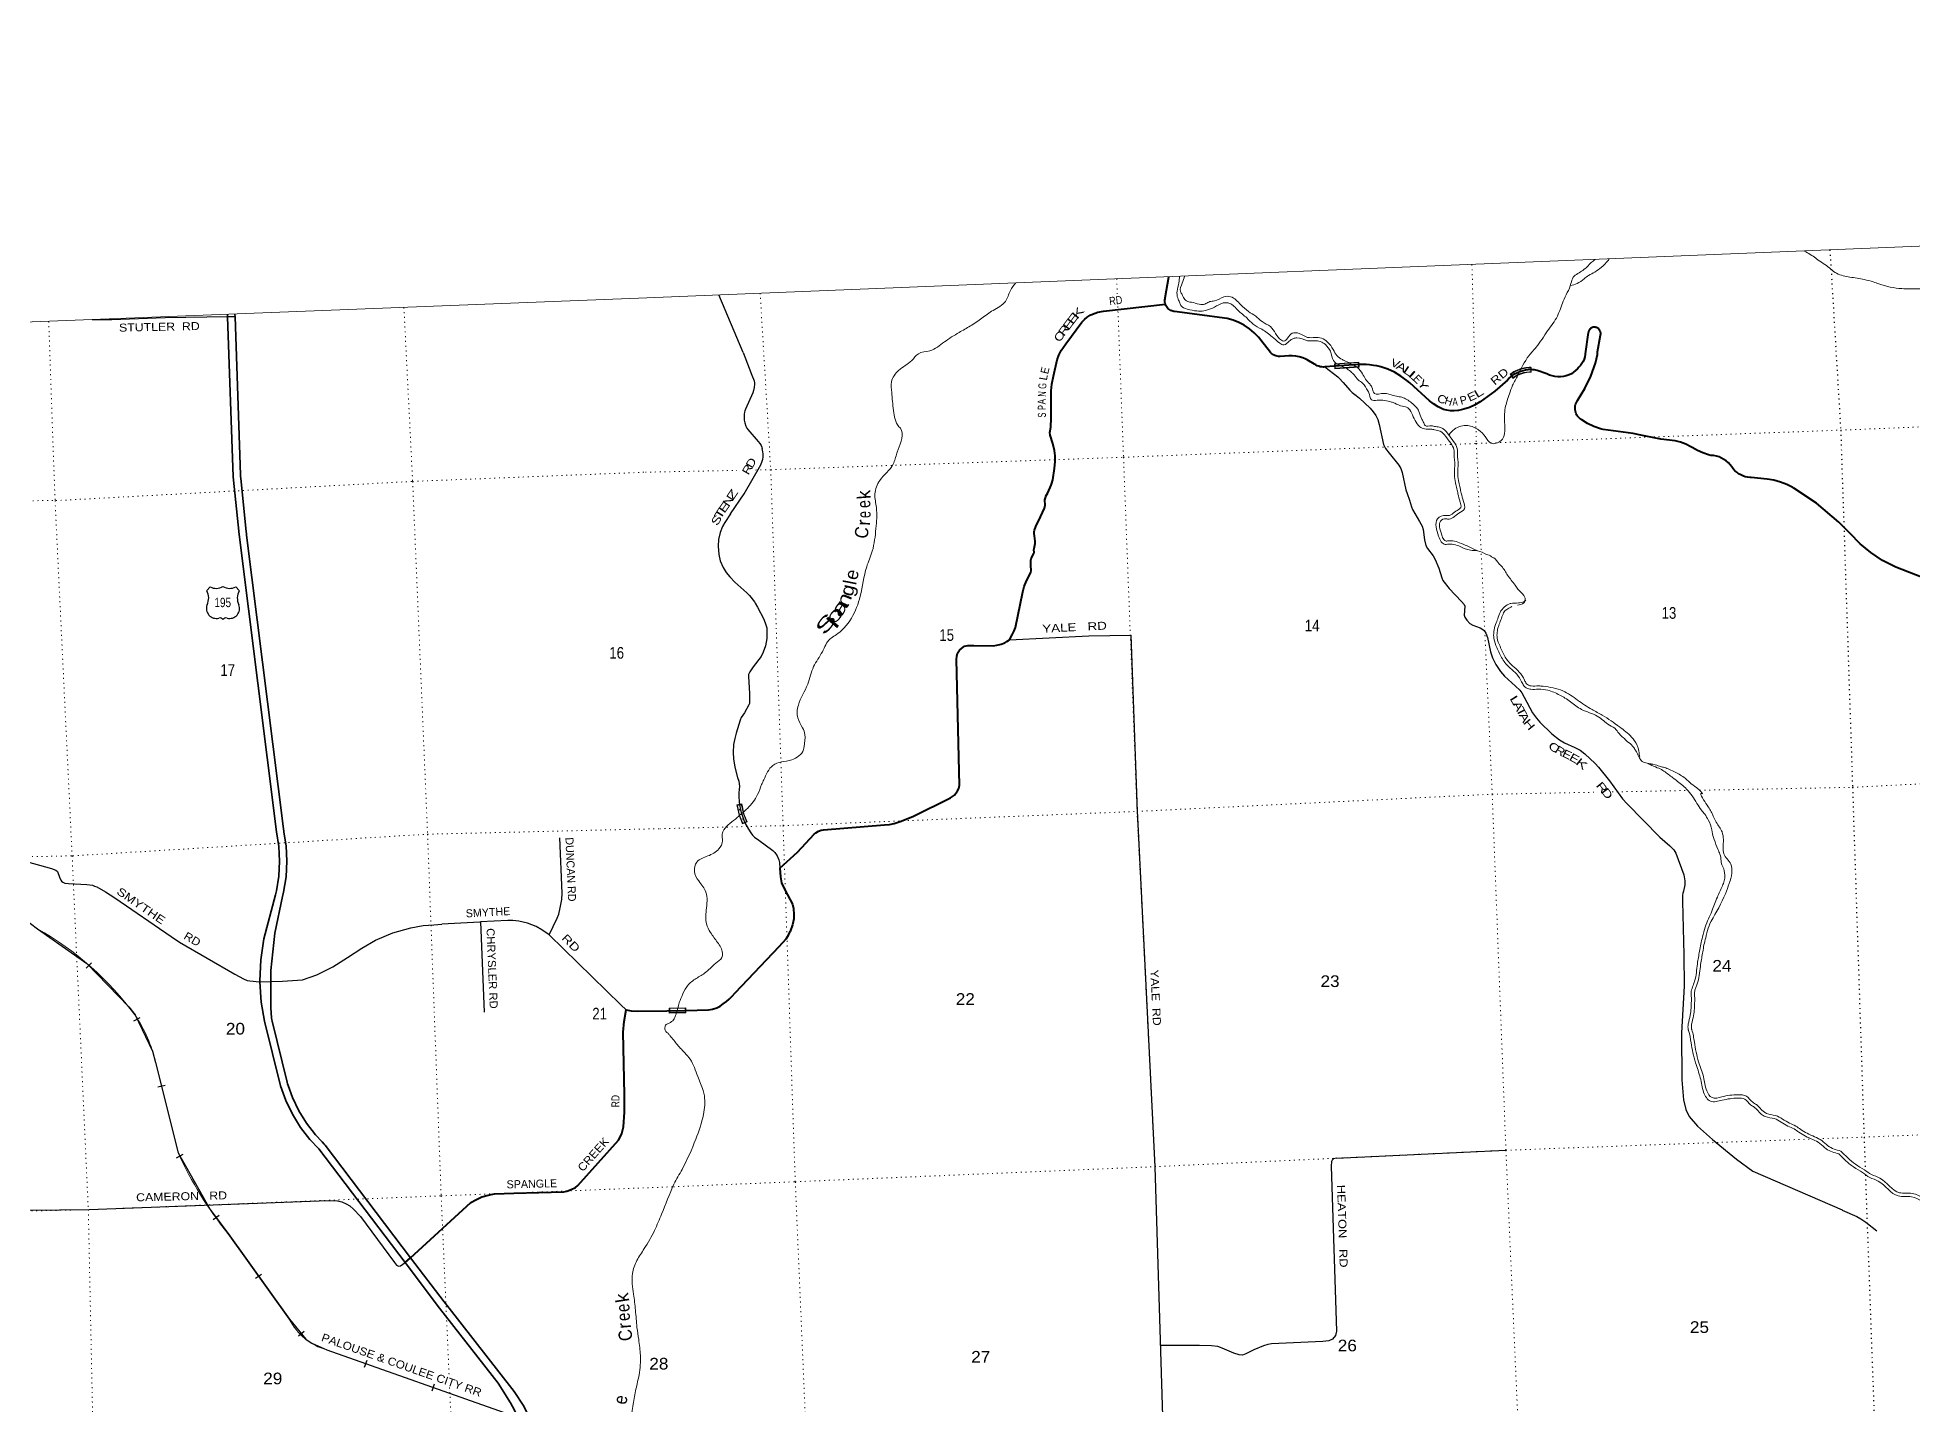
# Model space of a CAD drawing. Header units: feet. Extents: x 745759 to 1002271, y -170898 to 32007.
# Drawn here: x 892041 to 920154, y 1380 to 21882 of the extents above; entities that cross this region are included whole.
import ezdxf
from ezdxf.enums import TextEntityAlignment as Align

# ---------------------------------------------------------------- set-up
doc = ezdxf.new("R2010")
doc.units = ezdxf.units.FT
doc.header["$LTSCALE"] = 48
doc.linetypes.add('DOTTED', pattern=[1.5, 0.3, -1.2])
for name, color, linetype, lineweight in [('16', 7, 'Continuous', 25), ('20', 7, 'Continuous', 35), ('26', 7, 'Continuous', 40), ('29', 7, 'Continuous', 25), ('31', 7, 'Continuous', 13), ('34', 7, 'Continuous', 13), ('39', 7, 'Continuous', 13), ('4', 7, 'Continuous', 13), ('6', 7, 'DOTTED', 25), ('61', 7, 'Continuous', 13), ('7', 7, 'DOTTED', 13)]:
    doc.layers.add(name, color=color, linetype=linetype, lineweight=lineweight)
for name, color, linetype in [('27', 7, 'Continuous'), ('30', 7, 'Continuous'), ('41', 7, 'Continuous')]:
    doc.layers.add(name, color=color, linetype=linetype)

msp = doc.modelspace()

# ---------------------------------------------------------------- linework, layer by layer
at = {"layer": '16'}
for p, q in [((894578.66, 13585.37), (894629.97, 13644.13)), ((894821.73, 13650.1), (894821.45, 13649.9)), ((895013.82, 13644.22), (895065.21, 13585.37))]:
    msp.add_line(p, q, dxfattribs=at)
for centre, radius, start, end in [((894385.68, 13474.74), 222.05, 332.97043, 29.75871), ((894721.05, 13801.79), 182.07, 239.97227, 303.45418), ((894922.83, 13801.29), 181.52, 236.33975, 300.08743), ((894922.82, 13801.79), 182.07, 236.54582, 236.59441), ((895258.18, 13474.74), 222.05, 150.24129, 207.02957), ((894724.87, 13319.84), 151.42, 159.09177, 283.81923), ((894918.99, 13319.84), 151.42, 256.18077, 20.90823)]:
    msp.add_arc(centre, radius, start, end, dxfattribs=at)
for centre, major_axis, start_param, end_param in [((894780.21, 13121.02), (-19.56, 51.67), 4.95877769, 6.28318531), ((894863.66, 13121.02), (19.56, 51.67), 0, 1.32637542)]:
    msp.add_ellipse(centre, major_axis=major_axis, ratio=0.929097, start_param=start_param, end_param=end_param, dxfattribs=at)
at = {"layer": '20'}
for p, q in [((894892.21, 17690.36), (894890.87, 17729.01)), ((895002.62, 17692.15), (895001.2, 17733.38))]:
    msp.add_line(p, q, dxfattribs=at)
for points in [[(895376.09, 7719.22), (895375.23, 7732.14), (895387.42, 8050.42), (895432.8, 8365.69), (895609.55, 9022.42), (895623.94, 9085.47), (895658.59, 9304.69), (895670.14, 9526.32), (895658.46, 9747.96), (895623.68, 9967.15), (895064.88, 14425.4), (894975.41, 15293.33), (894892.21, 17690.36)], [(895540.2, 7723.26), (895540.34, 7890.51), (895599.4, 8448.03), (895716.41, 8996.31), (895731.54, 9062.63), (895768, 9293.22), (895780.14, 9526.36), (895767.86, 9759.49), (895735.24, 9965.05), (895733.14, 9978.26), (895728.53, 10015.05), (895176.77, 14417.13), (895173.42, 14443.85), (895171.02, 14467.13), (895087.84, 15274.13), (895085.28, 15298.97), (895084.4, 15324.13), (895002.62, 17692.15)], [(897552.18, 3507.68), (896256.84, 5213.33), (896125.66, 5353.2), (895984.42, 5536.11), (895863.07, 5732.79), (895762.95, 5941.07), (895685.14, 6158.68), (895444.64, 7127.46), (895396.39, 7414.32), (895376.09, 7719.22)], [(897635.95, 3579.24), (896354.21, 5266.99), (896341.55, 5283.65), (896310.28, 5316.99), (896209.09, 5424.89), (896074.88, 5598.69), (895959.58, 5785.57), (895864.44, 5983.48), (895799.45, 6165.24), (895790.92, 6189.1), (895784.43, 6215.24), (895557.6, 7128.96), (895552.11, 7151.08), (895550.2, 7178.96), (895539.88, 7329.88), (895540.2, 7723.26)], [(899577.73, -769.34), (899547.93, 43.99), (899514.72, 320.42), (899441.27, 658.18), (899342.3, 958.03), (899332.09, 983.03), (899194.71, 1292.78), (899134.43, 1406.34), (898949.56, 1698.41), (898070.58, 2825.07), (897552.18, 3507.68)], [(899687.65, -765.44), (899658.6, 27.5), (899657.63, 54.04), (899658.08, 77.5), (899658.16, 81.57), (899648, 343.01), (899610.57, 601.94), (899546.27, 855.55), (899447.99, 1119.1), (899330.53, 1352.88), (899189.27, 1573.1), (898176.85, 2867.73), (898157.79, 2892.1), (898138.33, 2917.73), (897635.95, 3579.24)]]:
    msp.add_lwpolyline(points, dxfattribs=at)
at = {"layer": '26'}
for p, q in [((905864.38, 10669.43), (905820.94, 12551.17)), ((897552.18, 3507.68), (897635.95, 3579.24))]:
    msp.add_line(p, q, dxfattribs=at)
for points in [[(911489.83, 16951.38), (911344.37, 16940.78), (911343.93, 16940.74), (911320.68, 16939.64), (911297.44, 16940.99), (911274.46, 16944.75), (911252.01, 16950.9), (911230.32, 16959.36), (911209.64, 16970.04), (911190.18, 16982.82), (911079.67, 17046.24), (911059.96, 17056.44), (911011.09, 17077.27), (910960.31, 17092.89), (910908.18, 17103.11), (910855.26, 17107.83), (910802.14, 17106.99), (910673.71, 17098.71), (910667.96, 17098.53), (910648.52, 17099.23), (910629.27, 17101.97), (910610.41, 17106.7), (910592.14, 17113.38), (910574.67, 17121.93), (910558.2, 17132.26), (910542.89, 17144.25), (910528.92, 17157.78), (910384.77, 17343.21), (910347.79, 17388.31), (910283.23, 17454.58), (910212.11, 17513.74), (910135.18, 17565.15), (910053.31, 17608.23), (909967.38, 17642.52), (909878.34, 17667.64), (909090.27, 17770.5), (909080.44, 17771.92), (909063.69, 17775.77), (909047.44, 17781.36), (909031.86, 17788.61), (909017.13, 17797.45), (909003.39, 17807.78), (908990.82, 17819.49), (908979.54, 17832.45), (908969.67, 17846.52), (908961.33, 17861.54), (908954.6, 17877.35), (908949.57, 17893.78), (908946.28, 17910.64), (908944.77, 17927.76), (908945.05, 17944.94), (908947.14, 17962), (908950.99, 17978.74), (909002.79, 18292.79)], [(907289.03, 15418.68), (907301.16, 15521.09), (907298.96, 15606.95), (907287.96, 15686.2), (907263.75, 15791.87), (907224.15, 15919.56), (907221.95, 15959.18), (907232.95, 16038.44), (907241.75, 16174.93), (907237.35, 16452.31), (907241.75, 16584.41), (907250.55, 16683.47), (907272.56, 16804.55), (907329.77, 17046.71), (907353.97, 17117.16), (907391.37, 17187.61), (907457.39, 17288.88), (907699.42, 17614.7), (907739.24, 17653.96), (907780.84, 17685.15), (907823.29, 17715.25), (907857.85, 17733.58), (907898.79, 17749.46), (907937.07, 17760), (908025.09, 17776.91)], [(908025.09, 17776.91), (908956.27, 17881.64), (908954.2, 17883.6)], [(916380.47, 15855.38), (916055.92, 15921.99), (915965.28, 15940.53), (915514.07, 16003.54), (915476.58, 16013.75), (915377.98, 16048.38), (915283.53, 16093.13), (915194.28, 16147.51), (915178.49, 16157.61), (915162.12, 16170.54), (915147.18, 16185.11), (915133.86, 16201.16), (915122.28, 16218.51), (915112.59, 16236.98), (915104.87, 16256.37), (915099.23, 16276.45), (915095.71, 16297.01), (915094.37, 16317.83), (915095.21, 16338.68), (915098.22, 16359.32), (915103.37, 16379.53), (915110.61, 16399.1), (915119.85, 16417.8), (915133.93, 16437.88), (915243.19, 16614.89), (915333.36, 16802.35), (915403.43, 16998.21), (915429.96, 17127.96), (915432.9, 17166.34), (915475.89, 17416.26), (915477.2, 17421.21), (915478.96, 17430.89), (915479.7, 17440.7), (915479.42, 17450.54), (915478.1, 17460.29), (915475.77, 17469.85), (915472.46, 17479.11), (915468.19, 17487.97), (915463.03, 17496.35), (915457.01, 17504.13), (915450.22, 17511.25), (915442.72, 17517.61), (915434.59, 17523.16), (915425.93, 17527.82), (915416.83, 17531.56), (915407.39, 17534.32), (915397.71, 17536.08), (915387.9, 17536.82), (915378.06, 17536.54), (915368.31, 17535.22), (915358.76, 17532.89), (915349.49, 17529.58), (915340.63, 17525.31), (915332.26, 17520.15), (915324.47, 17514.13), (915317.36, 17507.34), (915310.99, 17499.84), (915305.44, 17491.71), (915300.78, 17483.05), (915297.04, 17473.95), (915294.28, 17464.51), (915292.52, 17454.83), (915248.57, 17134.96), (915247.48, 17126.29), (915240.61, 17090.51), (915230.04, 17055.65), (915215.88, 17022.09), (915198.29, 16990.19), (915178.48, 16961.77), (915153.51, 16936.77), (915129.1, 16911.77), (915041.58, 16836.88), (915004.62, 16820.22), (914963.82, 16806.61), (914921.82, 16797.35), (914879.08, 16792.52), (914836.07, 16792.19), (914793.26, 16796.36), (914751.13, 16804.98), (914710.12, 16817.96), (914670.7, 16835.15), (914528.8, 16887), (914485.05, 16895.61), (914463.33, 16897.62), (914436.25, 16900.12)], [(914436.25, 16900.12), (914392.1, 16897.04), (914353.48, 16890.94), (914314.85, 16883.31), (914275.21, 16871.62), (914229.47, 16853.31), (914186.27, 16830.93), (914153.75, 16811.1), (914116.25, 16780.92), (914112.2, 16777.4), (914079.88, 16743.39), (913891.47, 16576.87), (913672.3, 16419.52), (913661.13, 16412.07), (913587.56, 16369.16), (913509.91, 16334.17), (913429.03, 16307.5), (913345.8, 16289.42), (913335.03, 16287.82), (913281.44, 16283.28), (913227.67, 16284.36), (913174.31, 16291.06), (913121.94, 16303.3), (913043.99, 16341.02), (912970.42, 16386.69), (912913, 16430.47), (912615.47, 16700.29), (912571.22, 16738.7), (912482.01, 16804.4), (912386.42, 16860.42), (912285.5, 16906.15), (912180.35, 16941.07), (912124.18, 16955.01), (912072.13, 16964.81), (912013.39, 16974.33), (911962.02, 16977.1), (911907.68, 16979.42), (911849.75, 16976.36), (911489.83, 16951.38)], [(920403.62, 13744.05), (919906.97, 13935.71), (919893.17, 13941.95), (919706.24, 14039.41), (919530.53, 14155.88), (919367.95, 14290.07), (919220.29, 14440.53), (919049.04, 14613.16), (918714.07, 14900.02), (918375.55, 15124.34), (918362.31, 15132.03), (918270.46, 15178.21), (918174.29, 15214.55), (918074.84, 15240.63), (917973.21, 15256.17), (917736.93, 15281.79), (917717.38, 15282.38), (917681.42, 15286.38), (917646.08, 15294.12), (917611.74, 15305.51), (917578.78, 15320.42), (917547.56, 15338.7), (917518.43, 15360.15), (917491.69, 15384.52), (917467.65, 15411.55), (917446.56, 15440.95), (917421.81, 15473.47), (917393.41, 15503.68), (917362.01, 15530.75), (917327.95, 15554.39), (917291.61, 15574.34), (917253.39, 15590.38), (917213.69, 15602.34), (917172.96, 15610.09), (917131.65, 15613.53), (917096.85, 15622.4), (917010.93, 15651.13), (916928.47, 15688.68), (916850.4, 15734.64), (916832.71, 15744.7), (916756.96, 15781.46), (916677.78, 15810.1), (916596.04, 15830.31), (916380.47, 15855.38)], [(906616.14, 12849.33), (906655.33, 12922.21), (906683.94, 12983.86), (906703.74, 13032.29), (906813.76, 13569.45), (906834.66, 13645.4), (906870.97, 13732.35), (906932.57, 13855.64), (906939.18, 13885.36), (906936.98, 13961.31), (906936.98, 14044.96), (906939.17, 14063.69), (906945.78, 14078), (906980.98, 14141.83), (906985.38, 14161.65), (906980.98, 14199.07), (906983.18, 14219.99), (906989.78, 14243.09), (906998.58, 14291.53), (907000.79, 14330.07), (906987.59, 14408.22), (906985.38, 14441.23), (906984.29, 14466.56), (906988.69, 14494.08), (907007.39, 14546.9), (907082.2, 14692.19), (907139.41, 14824.28), (907149.31, 14867.23), (907147.11, 14948.69), (907152.61, 14978.38), (907161.42, 15000.42), (907187.81, 15053.23), (907240.62, 15167.71), (907250.53, 15198.56), (907263.75, 15248.1), (907289.03, 15418.68)], [(905820.94, 12551.17), (905825.8, 12605.2), (905836.8, 12649.22), (905865.41, 12691.05), (905896.21, 12719.67), (905942.42, 12750.49), (905988.63, 12761.5), (906078.84, 12763.7), (906369.28, 12759.3), (906424.29, 12765.9), (906488.1, 12781.31), (906543.11, 12803.33), (906576.12, 12823.14), (906616.14, 12849.33)], [(903169.97, 9425.15), (903434.03, 9661.83), (903684.87, 9934.81), (903709.07, 9954.63), (903753.08, 9978.84), (903790.49, 9994.25), (903825.69, 10000.85), (904741.03, 10071.3), (904818.04, 10080.11), (904886.25, 10095.52), (904991.87, 10128.54), (905176.69, 10203.39), (905731.18, 10476.37), (905788.39, 10520.41), (905836.79, 10582.04), (905856.6, 10619.47), (905864.38, 10669.43)], [(903169.97, 9425.15), (903180.99, 9294.17), (903196.39, 9201.71), (903214, 9157.68), (903288.81, 9023.39), (903361.42, 8884.7), (903376.82, 8818.66), (903383.42, 8728.4), (903379.02, 8664.56), (903359.22, 8574.3), (903328.4, 8473.01)], [(902100.26, 7298.42), (902131.44, 7301.85), (902160.04, 7308.46), (902226.05, 7330.46), (902255.76, 7343.68), (902274.46, 7355.79), (902320.66, 7387.7), (902370.17, 7426.23), (902410.87, 7460.35), (902451.58, 7501.08), (902505.49, 7559.41), (903163.38, 8246.26), (903264.59, 8365.14), (903299.81, 8420.2), (903328.4, 8473.01)], [(900841.03, 6025.85), (900823.37, 6962.56), (900838.82, 7126.05), (900867.53, 7298.36)], [(900867.53, 7298.36), (900940.38, 7282.91), (901041.95, 7276.28), (901474.82, 7284.88)], [(901474.82, 7284.88), (901762.56, 7291.11), (902100.26, 7298.42)], [(897635.95, 3579.24), (898535.84, 4408.72), (898610.9, 4450.7), (898703.65, 4492.67), (898798.59, 4521.4), (898893.54, 4536.85), (899185, 4550.11), (899931.32, 4567.78), (899977.68, 4578.84), (900041.72, 4603.13), (900105.74, 4634.07), (900143.29, 4664.99), (900752.71, 5345.42), (900781.41, 5398.46), (900801.28, 5442.64), (900814.53, 5482.41), (900827.78, 5544.24), (900841.03, 5765.16), (900841.03, 6025.85)]]:
    msp.add_lwpolyline(points, dxfattribs=at)
at = {"layer": '29'}
for p, q in [((902623.03, 17155.71), (902255.73, 18022.14)), ((895002.62, 17692.15), (894892.21, 17690.36)), ((908432.07, 12920.42), (908526.96, 10274.47)), ((898670.87, 8615.31), (898103.34, 8584.17)), ((898683.67, 8617.47), (898740.52, 7264.19)), ((895376.09, 7719.22), (895540.2, 7723.26)), ((911519.17, 5074.96), (914057.93, 5192.85))]:
    msp.add_line(p, q, dxfattribs=at)
for points in [[(894892.21, 17690.36), (893953.06, 17675.12), (893155.56, 17646.29), (893032.95, 17646.93), (892858.35, 17648.86)], [(902623.03, 17155.71), (902709.51, 16922.64), (902753.51, 16819.17), (902784.32, 16731.12), (902789.82, 16702.5), (902789.82, 16682.69), (902784.32, 16634.26), (902776.61, 16586.93), (902764.51, 16550.6), (902656.7, 16308.45), (902647.36, 16283.14), (902640.2, 16260.57), (902634.7, 16230.85), (902634.7, 16204.98), (902637.46, 16140.6), (902645.7, 16101.52), (902662.76, 16051.44), (902678.16, 16023.92), (902691.9, 16004.66), (902848.12, 15824.14), (902870.69, 15791.67), (902889.93, 15764.7), (902901.49, 15736.63), (902907.53, 15716.27)], [(911342.36, 16940.73), (911536.85, 16791.37), (911558.85, 16771.56), (911616.06, 16707.71), (911717.28, 16593.23), (911754.69, 16558.01), (911814.09, 16513.98), (911864.71, 16469.95), (912020.93, 16320.25), (912067.14, 16269.62), (912108.94, 16214.58), (912137.55, 16150.74), (912157.35, 16078.09), (912223.36, 15778.68), (912238.76, 15745.65), (912254.16, 15719.23), (912306.97, 15646.59), (912452.2, 15466.07), (912483, 15417.63), (912505, 15356), (912557.81, 15098.41), (912575.42, 15043.39), (912615.02, 14942.12), (912643.63, 14843.05), (912659.03, 14801.22), (912764.65, 14620.7), (912804.26, 14554.65), (912817.45, 14501.82), (912839.46, 14347.72)], [(902429.8, 14731.46), (902433.71, 14735.6), (902636.51, 15039.61), (902884.01, 15471.87)], [(902884.01, 15471.87), (902908.09, 15529.7), (902914.69, 15557.21), (902919.1, 15589.13), (902919.1, 15636.46), (902916.89, 15666.18), (902907.53, 15716.27)], [(902433.71, 14735.6), (902344.82, 14609.5), (902311.81, 14550.06), (902276.61, 14459.8), (902252.4, 14354.13), (902245.8, 14255.07), (902256.8, 14129.59), (902278.81, 14034.92), (902320.61, 13931.46), (902366.82, 13858.81), (902421.83, 13790.57), (902498.84, 13711.31), (902677.06, 13550.61), (902716.67, 13510.99), (902789.29, 13418.52), (902802.5, 13396.51), (902837.68, 13337.07)], [(912839.46, 14347.72), (912859.26, 14264.06), (912881.27, 14215.64), (912969.28, 14105.55), (912997.89, 14054.93), (913052.9, 13920.63), (913096.9, 13779.74), (913114.51, 13735.7), (913206.92, 13616.82), (913391.75, 13423.09), (913433.56, 13379.07), (913440.16, 13352.64), (913431.36, 13216.15), (913440.16, 13187.54), (913470.97, 13141.3), (913519.38, 13092.88), (913563.38, 13066.45), (913671.2, 13026.84), (913713.01, 13004.81), (913730.62, 12989.41), (913757.02, 12949.78), (913783.42, 12881.52), (913827.42, 12670.18), (913856.04, 12575.52), (913906.64, 12476.45), (913977.06, 12370.79), (914038.66, 12304.73), (914201.49, 12155.03)], [(902837.68, 13337.07), (902930.11, 13158.76), (902960.92, 13070.7), (902974.12, 13026.67), (902978.51, 12969.43), (902976.32, 12865.97), (902956.51, 12758.1), (902923.51, 12661.24), (902890.5, 12599.59), (902771.68, 12441.09), (902721.09, 12368.44), (902703.49, 12328.82), (902701.28, 12295.8), (902718.88, 12044.83), (902718.89, 11923.76), (902714.49, 11892.94), (902705.68, 11873.12), (902639.67, 11754.25), (902593.48, 11683.8), (902578.06, 11644.18), (902516.47, 11450.45), (902494.45, 11366.8), (902479.07, 11276.54), (902472.44, 11159.86), (902479.08, 11063), (902498.85, 10939.72), (902538.45, 10785.62)], [(906616.14, 12849.33), (907802.26, 12908.8), (908432.07, 12920.42), (908434.03, 12922.5)], [(914201.49, 12155.03), (914265.3, 12093.4), (914296.11, 12051.57), (914331.31, 11987.72), (914458.93, 11754.36), (914516.14, 11672.91), (914568.95, 11611.27), (914747.18, 11437.35), (914861.6, 11349.29), (914934.21, 11305.26), (915092.64, 11234.81), (915171.85, 11190.78), (915240.06, 11135.74), (915396.29, 10994.85), (915444.7, 10939.81)], [(902538.45, 10785.62), (902558.29, 10728.39), (902563.79, 10689.86), (902564.89, 10655.74), (902557.19, 10553.37), (902556.09, 10501.64), (902559.39, 10411.38), (902564.89, 10378.36), (902583.59, 10296.91), (902597.89, 10246.28), (902625.4, 10158.22), (902648.5, 10100.98), (902699.11, 10006.32), (902734.32, 9951.28), (902760.72, 9920.46), (902793.72, 9889.65), (902857.53, 9843.42), (903064.36, 9687.12), (903096.27, 9656.29), (903130.37, 9607.87), (903156.78, 9548.42), (903165.57, 9508.8), (903169.97, 9425.15)], [(915444.7, 10939.81), (915609.73, 10735.07), (915807.76, 10462.08), (915869.37, 10391.63), (916366.65, 9889.69), (916516.28, 9757.6), (916573.49, 9700.36), (916604.29, 9647.53), (916727.51, 9321.71), (916742.92, 9235.85), (916740.72, 9172), (916718.72, 9077.34), (916712.12, 9048.72), (916705.51, 9017.9), (916704.55, 8925.57)], [(908526.96, 10283.47), (908794.26, 4946.43), (908959.93, -418.73)], [(899712.71, 8422.85), (899834.15, 8672.49), (899856.23, 8732.14), (899878.31, 8827.13), (899900.39, 8953.06), (899909.23, 9048.05), (899873.9, 9878.7)], [(891656.66, 9583.6), (892252.82, 9420.12), (892316.85, 9395.82), (892341.14, 9375.94), (892372.05, 9287.57), (892389.72, 9243.39), (892400.76, 9230.14), (892420.63, 9212.46), (892451.54, 9199.21), (892504.53, 9194.79), (892782.74, 9177.12), (892864.44, 9166.07), (892897.56, 9155.03), (892932.88, 9141.77), (893060.95, 9066.66), (893202.26, 8978.29), (894045.71, 8399.5), (894169.36, 8315.55), (894999.57, 7833.96), (895132.05, 7763.26), (895182.84, 7741.18), (895224.78, 7732.34), (895370.51, 7719.08), (895376.09, 7719.22)], [(916704.55, 8925.57), (916725.13, 8125.92), (916728.39, 7654.34), (916689.85, 6951.8), (916687.84, 6951.74)], [(895540.2, 7723.26), (895716.25, 7727.6), (896015.73, 7749), (896229.65, 7823.91), (896470.3, 7941.63), (896689.57, 8086.1), (896903.48, 8225.23), (897106.7, 8342.95), (897368.75, 8455.31), (897636.14, 8530.23), (897823.32, 8562.33), (897983.75, 8573.03), (898103.34, 8584.17)], [(899712.71, 8422.85), (899604.52, 8500.17), (899518.41, 8548.78), (899388.13, 8599.59), (899257.86, 8628.31), (899169.54, 8639.35), (899094.46, 8639.35), (898683.67, 8617.47)], [(900867.53, 7298.36), (900785.82, 7371.27), (899712.71, 8422.85)], [(916689.85, 6951.8), (916696.71, 6250.62), (916723.12, 5946.81), (916758.32, 5805.91), (916806.73, 5700.24), (916930.62, 5555.63)], [(916930.62, 5555.63), (917155.81, 5352.32), (917514.37, 5060.02), (917759.04, 4879.42), (919102.18, 4298.28), (919102.24, 4296.27)], [(911519.17, 5074.96), (911475.27, 5061.81), (911455.46, 5044.19), (911442.27, 5022.19), (911437.86, 4956.13), (911517.07, 2477.25), (911503.87, 2415.62), (911459.86, 2358.37), (911402.66, 2336.37), (911314.64, 2323.14), (910544.51, 2287.92), (910487.3, 2279.13), (910425.69, 2261.5), (910280.47, 2199.86), (910157.25, 2138.22), (910108.84, 2120.62), (910060.43, 2125.01), (909976.82, 2151.43), (909805.19, 2226.28), (909739.17, 2248.31), (909642.36, 2261.5), (909461.93, 2265.91), (908882.75, 2262.97)], [(889528.81, 4228.26), (891468.98, 4288.22), (892815.15, 4302.07), (896396.82, 4440.23)], [(896396.82, 4440.23), (896539.77, 4435.22), (896606.01, 4419.76), (896667.83, 4391.03), (896723.04, 4357.9), (896778.24, 4311.5), (896884.22, 4201.04), (897392.07, 3507.36), (897425.19, 3469.81), (897451.68, 3456.56), (897484.8, 3458.76), (897552.18, 3507.68)], [(919102.24, 4296.27), (919317.35, 4201.01), (919381.16, 4165.79), (919455.97, 4112.95), (919621, 3985.26)]]:
    msp.add_lwpolyline(points, dxfattribs=at)
msp.add_arc((901926.58, 12811.37), 1052.89, 24.53446, 29.34479, dxfattribs=at)
at = {"layer": '29', "linetype": 'DOTTED', "lineweight": 100}
msp.add_arc((903476.55, 10497.54), 919.29, 187.35528, 205.42783, dxfattribs=at)
at = {"layer": '31'}
for p, q in [((902527.89, 10373.26), (902601.71, 10386.94)), ((902536.87, 10366.78), (902594.94, 10377.54)), ((902681.28, 10116.38), (902611.36, 10089.26))]:
    msp.add_line(p, q, dxfattribs=at)
for points in [[(902611.36, 10089.26), (902561.36, 10218.17), (902530.5, 10354.57), (902527.89, 10373.26)], [(902615.93, 10099.61), (902569.03, 10220.51), (902538.38, 10356.01), (902536.87, 10366.78)], [(902594.94, 10377.54), (902596.46, 10366.61), (902625.61, 10237.79), (902670.93, 10120.94), (902615.93, 10099.61)], [(902681.28, 10116.38), (902633.28, 10240.13), (902604.34, 10368.05), (902601.71, 10386.94)]]:
    msp.add_lwpolyline(points, dxfattribs=at)
at = {"layer": '34', "lineweight": 25}
for p, q in [((892772.31, 7925.72), (892851.89, 8002.54)), ((893483.04, 7133.37), (893582.66, 7181.44)), ((893847, 6142.34), (893954.3, 6169.17)), ((894126.46, 5079.57), (894222.78, 5133.94)), ((894675.83, 4151.96), (894764.35, 4218.29)), ((895309.84, 3272.06), (895399.82, 3336.39)), ((895952.36, 2409.78), (896037.89, 2479.91)), ((896946.09, 1937.76), (896982.88, 2042.07)), ((897958.12, 1583.6), (897994.91, 1687.91))]:
    msp.add_line(p, q, dxfattribs=at)
at = {"layer": '34'}
for p, q in [((893810.99, 6506.88), (894149.61, 5152.69)), ((894896.95, 3946.09), (895816.62, 2659.68))]:
    msp.add_line(p, q, dxfattribs=at)
at = {"layer": '34', "lineweight": 25}
msp.add_lwpolyline([(891830.49, 8674.27), (892041.52, 8514.47), (892782.55, 7993.73), (893411.63, 7342.04), (893503.16, 7223.33), (893765.27, 6680.04), (893812.05, 6507.16), (894150.64, 5153.1), (894629.55, 4304.76), (894897.84, 3946.74), (895817.49, 2660.35), (896066.12, 2357.15), (896098.82, 2334.23), (896155.39, 2297.85), (896377.23, 2199.05), (899124.03, 1230.29), (899352.72, 1081.09)], dxfattribs=at)
at = {"layer": '34'}
msp.add_lwpolyline([(896376.8, 2198.04), (899123.54, 1229.3), (899123.54, 1229.3)], dxfattribs=at)
for centre, radius, start, end in [((889686.16, 4375.2), 4761.4, 36.73038, 60.36043), ((891746.03, 6040.74), 2116.92, 12.72054, 33.94259), ((899168.91, 7426.79), 5510.44, 204.37387, 219.17236), ((896622.28, 3066.61), 902.59, 206.79801, 254.21865)]:
    msp.add_arc(centre, radius, start, end, dxfattribs=at)
at = {"layer": '39'}
msp.add_line((902568.15, 10216.16), (902624.21, 10264.39), dxfattribs=at)
msp.add_lwpolyline([(901650.81, 7359.36), (901622.14, 7256.22), (901620.78, 7252.35)], dxfattribs=at)
for points in [[(915026.36, 18160.2), (915124.09, 18191.72), (915230.79, 18263.25), (915297.82, 18313.51), (915391, 18364.5), (915487.69, 18433.73), (915590.24, 18539.12), (915608.56, 18560.54)], [(918535.29, 18678.96), (918705, 18570.34), (918739.99, 18543.1), (918842.51, 18477.45), (919017.37, 18345.28), (919216.27, 18288.38), (919430.7, 18252.06), (919566.62, 18215.56), (919652.01, 18185.71), (919994.26, 18114.68), (920225.88, 18111.1), (920254.04, 18111.89), (920272.09, 18114.41), (920561.65, 18126.56), (920662.54, 18189.86), (920808.55, 18294.74), (921025.85, 18441.94), (921236.6, 18607.09), (921351.57, 18670.79), (921510.43, 18677.26), (921827.45, 18643.82), (922307.83, 18671.41), (922584.24, 18721.49), (922701.15, 18716.71), (923074.15, 18696.93), (923315.85, 18550.52), (923364.62, 18463.2), (923388.7, 18252.23), (923559.27, 17986.91), (923643.6, 17852.21), (923795.82, 17737.55), (923915.8, 17624.01), (924045.51, 17593.38), (924273.77, 17494.97), (924589.57, 17219.61), (924805.04, 17003.93), (924990.56, 16779.35), (925231.12, 16673.22), (925520.72, 16612.81), (925874.81, 16550.17), (926144.95, 16608.14), (926386.31, 16687.48), (926477.77, 16728.34), (926697.74, 16780.87), (926915.09, 16712.39), (927208.12, 16388.02), (927314.71, 16320.46), (927544.63, 16163.64), (927794.37, 16017.45), (927994.77, 15978.73), (928352.79, 15990.79), (928538.5, 16044.38), (928551.03, 16028.6), (928589.34, 15955.1), (928802.14, 15834.08), (929064.98, 15865.64), (929268.92, 15915.7), (929626.89, 16000.33), (929720.19, 16047.29), (929981.78, 16123.16), (930166.22, 16150.51), (930298.84, 16017.16), (930415.11, 15820.87), (930555.54, 15695.8), (930706.58, 15693.99), (930912.06, 15689.68), (931037.61, 15592.42), (931207.25, 15502.44), (931381.73, 15454.92), (931525.52, 15424.69), (931716.95, 15347.42), (931802.96, 15224.86), (931885.96, 15065.93), (931981.97, 14945.66), (932086.53, 14807.5), (932163.64, 14714.92), (932208.61, 14619.43), (932254.33, 14497.76), (932252.49, 14491.66), (932303.13, 14385.17)], [(909162.4, 18299.53), (909154.59, 18201.65), (909127.95, 18075.93), (909136.83, 17975.39), (909165.45, 17911.24), (909184.61, 17863.32), (909280.47, 17808.09), (909426.21, 17779.93), (909526.79, 17782.75), (909566.8, 17791.93), (909688.31, 17837.67), (909819.43, 17899.81), (909914.21, 17894.4), (910042, 17789.14), (910172.03, 17675.88), (910267.24, 17583.81), (910398.32, 17504.84), (910552.44, 17394.27), (910665.87, 17298.68), (910731.03, 17272.29), (910806, 17326.8), (910871.3, 17366.93), (910921.31, 17378.42), (911083.6, 17334.59), (911190.39, 17331.54), (911275.22, 17321.83), (911351.02, 17275.57), (911426.34, 17174.89), (911474.52, 17037.16), (911656.64, 16927.03)], [(909240.25, 18302.44), (909204.74, 18197.11), (909178.41, 18072.88), (909203.86, 18025.65), (909223.27, 17979.84), (909266.94, 17930.67), (909372.34, 17905.4), (909485.9, 17876.34), (909559.99, 17890.51), (909619.54, 17920.4), (909687.71, 17930.38), (909826.87, 17992.74), (909929.52, 17993.6), (910080.22, 17876.2), (910197.43, 17771.98), (910306.19, 17701.81), (910401.11, 17619.82), (910525.98, 17546.72), (910692.01, 17342.04), (910724.07, 17329.05), (910785.33, 17373.59), (910855, 17445.09), (910959.72, 17443.99), (911085.66, 17384.55), (911193.95, 17381.46), (911291.86, 17370.25), (911385.29, 17313.23), (911467.71, 17203.06), (911524.95, 17110.36), (911605.96, 17050.85), (911655.35, 17026.88), (911828.89, 16937.57)], [(914235.65, 16812.54), (914403.74, 17109.25), (914512.81, 17239.3), (914683.12, 17481.92), (914829.86, 17703.74), (914916.19, 17925.87), (915033.51, 18191.2), (915067.11, 18284.86), (915137.99, 18341.28), (915276.01, 18443.92), (915338.68, 18506.15), (915394.33, 18551.18)], [(902624.21, 10264.39), (902685.29, 10320.23), (902838.52, 10526.1), (902898.68, 10676.95), (902930.83, 10750.41), (903067.74, 10963.89), (903195.12, 11015.83), (903349.27, 11046.36), (903526.05, 11202.5), (903534.8, 11249.11), (903547.9, 11426.85), (903512.81, 11528.67), (903440.21, 11675.79), (903448.88, 11867.53), (903588.92, 12183.89), (903678.14, 12446.42), (903808.73, 12669.79), (903924.13, 12860.49), (904003.12, 12915.11), (904243.5, 13171.8), (904377.1, 13502.09), (904473.38, 13942.2), (904557.31, 14178.37), (904612.18, 14516.53), (904619.39, 14831.18), (904597.49, 15036.17), (904670.26, 15239.78), (904870.8, 15481.24), (904926.48, 15648.09), (904947.07, 15703.09), (904978.37, 16020.43), (904957.57, 16044.04), (904874.19, 16287.61), (904848.4, 16559.01), (904845.92, 16718.18), (904949.88, 16886.38), (905148.96, 17037.09), (905248.76, 17138.66), (905418.61, 17183.74), (905638.38, 17314.88), (905859.81, 17458.16), (906028.18, 17555.6), (906202.02, 17673.36), (906367.87, 17788.87), (906553.32, 17923.08), (906629.23, 18086.46), (906708.88, 18201.14)], [(911656.64, 16927.03), (911730.87, 16871), (911780.57, 16822), (911845.09, 16747.21), (911906.86, 16698.55), (911988.73, 16579.91), (912003.55, 16554.12), (912040.77, 16448.33), (912129.56, 16440.74), (912341.69, 16414.44), (912390.54, 16395.66), (912508.58, 16350.59), (912587.72, 16328.62), (912642.24, 16251.54), (912695.78, 16138.15), (912768.97, 16041.43), (912836.27, 16011.07), (912935.01, 16007.79), (912989.66, 15997.23), (913074.83, 15975.43), (913153.44, 15901.04), (913230.88, 15796.38), (913277.76, 15704.97), (913280.38, 15612.33), (913285.88, 15560.07), (913292.18, 15479.62), (913288.02, 15412.99), (913286.56, 15322.24), (913304.05, 15201.79), (913322.65, 15113.62), (913338.89, 15037.48), (913372.6, 14913.45), (913382.86, 14835.13), (913325.78, 14789.18), (913175, 14710.37), (913154.77, 14713.84), (913033.37, 14664.07), (913010.63, 14542.49), (913048.81, 14402.46), (913089.48, 14316.93), (913146.94, 14278.23), (913181.08, 14281.2), (913373.33, 14246.28), (913525.85, 14192.1), (913630.74, 14184.97), (913769.24, 14128.38), (913805.85, 14115.3), (913828.26, 14105.85), (913832.39, 14101.93), (913875.32, 14078.95), (913954.32, 13990.46), (913993.68, 13951.25), (914084.05, 13816.72), (914194.94, 13668.65), (914236.88, 13609.36), (914326.22, 13511.08), (914346.38, 13439.08), (914260.79, 13404.43), (914244.75, 13401.96), (914130.2, 13394.72)], [(911828.89, 16937.57), (911908.97, 16837.7), (911953.49, 16758.32), (912015.95, 16685.49), (912047.49, 16638), (912086.43, 16542.34), (912231.32, 16544.38), (912369.19, 16509.95), (912415.75, 16501.18), (912496.72, 16485.31), (912644.01, 16402.77), (912754.38, 16272.83), (912791.59, 16167.04), (912819.11, 16119.44), (912847.81, 16060.71), (912940.62, 16057.63), (913000.61, 16046.04), (913079.22, 16034.01), (913191.01, 15934.33), (913273.5, 15822.83), (913327.42, 15717.71), (913330.31, 15615.66), (913335.68, 15564.64), (913342.3, 15480.02), (913337.99, 15411.03), (913336.62, 15325.45), (913353.3, 15210.55), (913371.56, 15124), (913387.5, 15049.26), (913421.74, 14923.3), (913436.08, 14813.79), (913353.3, 14747.15), (913183.19, 14658.23), (913160.46, 14662.13), (913077.51, 14628.13), (913061.89, 14544.57), (913095.88, 14419.91), (913128.76, 14350.76), (913160.21, 14329.57), (913183.42, 14331.59), (913386.25, 14294.75), (913628.27, 14185.31)], [(913206.16, 15924.79), (913285.37, 16005.53), (913485.11, 16061.52), (913648.04, 15995.54), (913747.5, 15895.53), (913836.9, 15795.24), (913984.73, 15835.67), (914040.32, 16077.1), (914047.41, 16325.23), (914111.9, 16536.67), (914158.6, 16664.97), (914235.65, 16812.54)], [(914130.2, 13394.72), (914124.22, 13392.53), (914037.02, 13343.72), (913970.96, 13259.23), (913935.41, 13163.49), (913903.55, 13079.96), (913885.14, 13018.97), (913876.61, 12964.31), (913877.33, 12867.57), (913923.45, 12731.8), (914004.78, 12560.73), (914121.36, 12424.92), (914220.65, 12330.95), (914294.3, 12218.12), (914328.25, 12156.59), (914373.53, 12121.58), (914430.31, 12107.04), (914547.1, 12106.29), (914684.41, 12092), (914865.66, 12018.47), (914943.41, 11974.29), (915025.53, 11918.14), (915191.83, 11803.88), (915428.19, 11703.68), (915611.15, 11569.73), (915711.77, 11499.98), (915736.94, 11464.41), (915819.85, 11380.06), (915877.77, 11325.24), (915958.27, 11254.94), (915991.88, 11205.49), (916021.46, 11155.93), (916120.11, 11013.56), (916193.21, 10991.43), (916219.76, 10978.06), (916327.8, 10930.7), (916411.47, 10890.72), (916477.26, 10842.17), (916610.98, 10741.1), (916767.73, 10608.43), (916922.74, 10395.09), (916990.01, 10294.17), (917040.11, 10231.08), (917090.78, 10147.84), (917147.3, 10000.26), (917168.76, 9881.94), (917179.67, 9852.01), (917236.07, 9708.46), (917266.4, 9632.72), (917285.33, 9532.46), (917288.08, 9506.34), (917331.85, 9382.59), (917331.96, 9378.56), (917341.88, 9312.32), (917330.08, 9231.37), (917305.92, 9160.14), (917228.28, 8986.63), (917147.53, 8780.78), (917045.61, 8540.07), (917005.51, 8391.8), (916978.41, 8282.19), (916961.19, 8178.9), (916928.32, 7988.51), (916887.33, 7729.35), (916835.89, 7554.56), (916840.69, 7455.92), (916839.42, 7429.68), (916823.27, 7217.58), (916792.71, 7087.72), (916793.15, 7001.06), (916797.57, 6987.07), (916834.93, 6804.69), (916899.74, 6506.17), (916972.61, 6278.43), (917023.01, 6062.15), (917125.39, 5929.97), (917302.19, 5942.99), (917534.8, 5975.72), (917642.04, 5956.55), (917726.91, 5874.28), (917782.3, 5837.53), (917887.86, 5735.68), (917945.26, 5698.99), (918083.08, 5666.57), (918287.6, 5553.38), (918379.38, 5511.61), (918451.2, 5463.23), (918549.53, 5403.51), (918766, 5294.68), (918860.87, 5214.7), (919050.29, 5137.37)], [(914140.59, 13345.28), (914145.16, 13346.95), (914070.22, 13305), (914015.13, 13234.55), (913982.21, 13145.88), (913950.9, 13063.81), (913934.01, 13007.84), (913926.64, 12960.62), (913927.27, 12876.01), (913969.86, 12750.64), (914047.07, 12588.23), (914157.61, 12459.45), (914259.3, 12363.21), (914337.18, 12243.9), (914367.03, 12189.81), (914395.94, 12167.45), (914436.77, 12157), (914549.85, 12156.27), (914614.27, 12152.59)], [(914355.11, 13444.81), (914326.22, 13404.22), (914232.76, 13367.32)], [(916064.44, 11086.66), (916023.86, 11269.95), (915942.7, 11389.28), (915761.31, 11541.81), (915503.07, 11717.72), (915349.35, 11802.6), (915133.53, 11943.34), (914910.11, 12084.22), (914614.27, 12152.59)], [(917133.9, 8626.19), (917349.57, 9040.42), (917405.65, 9193.17), (917445.52, 9349.5), (917429.64, 9484.1), (917324.56, 9640.4), (917315.85, 9734.89), (917318.59, 9851.88), (917299.25, 9966.23), (917212.62, 10110.94), (917154.78, 10234.29), (917057.63, 10394.84), (916997.1, 10542.3), (917001.18, 10540.4), (916959.41, 10593.65), (916837.93, 10689.02), (916747.03, 10771.13), (916597.51, 10861.67), (916509.7, 10905.57), (916434.47, 10931.68), (916377.63, 10948.22), (916298.44, 10972.2), (916192.3, 10994.4), (916259.93, 10981.2)], [(901650.81, 7359.36), (901655.14, 7376.64), (901699.95, 7500.85), (901776.43, 7644.1), (901900.03, 7758.43), (902042.48, 7847.08), (902209.37, 7996.9), (902303.54, 8084.2), (902311.78, 8148.93), (902236.76, 8310.1), (902131.91, 8458.33), (902069.82, 8589.63), (902068.15, 8791.15), (902062.43, 9065.12), (901957.06, 9231.48), (901890.61, 9374.75), (901926.91, 9514.85), (902091.43, 9606.14), (902257.56, 9711.59), (902312.49, 9834.07), (902305.68, 9932.65), (902316.72, 9969.24), (902504.6, 10159.95), (902563.91, 10212.5)], [(917146.69, 8654.41), (917092.98, 8523.72), (917053.92, 8379.27), (917027.41, 8272.06), (917010.49, 8170.54), (916977.65, 7980.35), (916936.21, 7718.34), (916886.24, 7548.55), (916890.75, 7455.93), (916889.33, 7426.57), (916872.83, 7209.91), (916842.74, 7082.04), (916843.11, 7008.89), (916846.03, 6999.65), (916883.85, 6815.01), (916948.09, 6519.12), (917020.85, 6291.74), (917069.23, 6084.13), (917148.48, 5981.81), (917296.86, 5992.73), (917535.74, 6026.34), (917665.87, 6003.08), (917758.4, 5913.39), (917813.74, 5876.68), (917918.99, 5775.12), (917965.01, 5745.71), (918101.25, 5713.66), (918310.1, 5598.08), (918403.87, 5555.4), (918478.16, 5505.36), (918573.78, 5447.28), (918793.72, 5336.71), (918887.07, 5258.01), (919078.11, 5180.02)], [(901482.8, 7085.4), (901478.84, 7083.42), (901458.02, 7068.38), (901451.08, 7047.56), (901447.61, 7010.53), (901456.86, 6981.61), (901471.9, 6964.25), (901476.52, 6960.78), (901485.82, 6956.66)], [(901622.14, 7256.22), (901607.53, 7214.55), (901578.06, 7151.2), (901513.64, 7099.87), (901486.2, 7087)], [(901580.52, 4684.81), (901704.84, 4904.78), (901911.42, 5360.07), (902025.85, 5728.12), (902040.06, 6008.7), (902021.64, 6090.83), (901941.29, 6298.21), (901827.27, 6557.05), (901748.1, 6651.58), (901677.54, 6726.2), (901638.01, 6771.45), (901523.28, 6913.36), (901492.8, 6948.59)], [(919050.29, 5137.37), (919145.5, 5045.31), (919271.22, 4942), (919406.49, 4857.1), (919515.22, 4785.57), (919641.59, 4730.66), (919939.82, 4507.22), (920137.41, 4496.64), (920482.73, 4316.85), (920703.31, 4276.68), (920946.81, 4208.93), (921146, 4141.95), (921516.19, 3936.66), (921639.75, 3909.89), (921718.43, 3904.03), (921872.63, 3862), (922190.08, 3741.9), (922399.77, 3588.54), (922478.71, 3502.07), (922518.7, 3440.7), (922653.87, 3216.72), (922745.95, 3021.76), (922858.6, 2811.26), (923024.86, 2555.9), (923148.42, 2315.47), (923202.54, 2252.48), (923290.04, 2148.11), (923412.49, 2018.51), (923517.73, 1856.17), (923722.76, 1511.19), (923891.53, 1167.21), (923964.99, 989.88), (924045.47, 849.02), (924131.68, 647.85), (924199.35, 532.84), (924413.35, -51.9), (924509.34, -318.98), (924599.05, -431.54), (924641.59, -583.54), (924670.14, -667.4), (924709.89, -720.71), (924993.64, -930.44), (925165.96, -1115.09), (925254.6, -1259.74), (925328.19, -1370.56), (925458.63, -1497.92), (925525.22, -1574.66), (925562.85, -1624), (925691.16, -1747.39), (925815.1, -1858.81), (925898.12, -1947.18), (926084.29, -2123.37), (926220.53, -2242.51), (926572.39, -2440.26), (926747.84, -2522.01), (926890.93, -2594.25), (926927.82, -2621.78), (927073.1, -2704.38), (927252.96, -2800.12), (927321.7, -2810.28), (927430.16, -2801.19), (927683.17, -2777.97), (927735.42, -2774.49), (927831.12, -2741.57), (927877.1, -2730.2), (927961.08, -2709.7), (928161.71, -2756.48), (928289.05, -2845.63), (928331.79, -2933.12), (928383.76, -3062.69), (928398.11, -3142.91), (928363.82, -3282.96), (928283.77, -3442.43), (928230.34, -3546.72), (928171, -3655.22), (928140.18, -3704.46), (928052.93, -3894.37), (927953.85, -4092.67), (927839.62, -4182.55), (927762.99, -4249.2), (927635.53, -4369.69), (927443.19, -4473.85), (927246.88, -4580.14), (927132.03, -4647.87), (927064.89, -4694.1), (926947.66, -4820.34), (926938.04, -4907.29)], [(919078.11, 5180.02), (919178.8, 5082.66), (919300.5, 4982.65), (919433.52, 4899.17), (919539.1, 4829.71), (919666.89, 4774.19), (919957.65, 4556.34), (920150.9, 4545.99), (920499.12, 4364.69), (920714.51, 4325.46), (920961.49, 4256.74), (921166.26, 4187.89), (921533.99, 3983.96), (921646.94, 3959.49), (921726.94, 3953.53), (921888.09, 3909.61), (922214.12, 3786.26), (922433.32, 3625.95), (922518.38, 3532.78), (922561.06, 3467.27), (922697.99, 3240.38), (922790.63, 3044.25), (922901.67, 2836.74), (923068.16, 2581.03), (923126.46, 2457.4)], [(901580.52, 4684.81), (901397.53, 4234.05), (901292.58, 3991.76), (901138.62, 3717.24), (901029.06, 3539.33), (900962.44, 3344.99), (900979.09, 3032.96), (901006.87, 2794), (901029.44, 2534.66), (901054.94, 2352.1), (901080.55, 2117.09), (901060.13, 1825.76), (901014.42, 1612.09), (900973.38, 1382.46), (900937.26, 1130.85), (900914.64, 893.89), (900887.04, 630.51), (900888.02, 307.76), (900900.32, 3.62), (900904.21, -341.2), (900876.04, -590.48), (900828.28, -760.69)]]:
    msp.add_spline(points, degree=3, dxfattribs=at)
at = {"layer": '4'}
msp.add_lwpolyline([(745759.19, 12310.89), (776820.48, 13358.05), (807880.31, 14447.96), (838938.61, 15580.58), (869995.32, 16755.93), (901050.39, 17973.99), (932103.74, 19234.78), (963155.34, 20538.27), (994205.12, 21881.75), (1002271.19, -161246.56), (970969.51, -162603.69), (939665.99, -163917.76), (908360.69, -165188.77), (877053.68, -166416.71), (845745, -167601.59), (814434.73, -168743.41), (783122.91, -169842.15), (751809.62, -170897.82)], close=True, dxfattribs=at)
msp.add_lwpolyline([(745759.19, 12310.89), (776820.48, 13358.05), (807880.31, 14447.96), (838938.61, 15580.58), (869995.32, 16755.93), (901050.39, 17973.99), (932103.74, 19234.78), (963155.34, 20538.27), (994205.12, 21881.75), (1002271.19, -161246.56), (970969.51, -162603.69), (939665.99, -163917.76), (908360.69, -165188.77), (877053.68, -166416.71), (845745, -167601.59), (814434.73, -168743.41), (783122.91, -169842.15), (751809.62, -170897.82)], close=True, dxfattribs=at)
at = {"layer": '6'}
for points in [[(918916.22, 18694.1), (919077.79, 15992.65), (919255.31, 10635.89), (919427.68, 5389.84), (919445.76, 4889.19)], [(919448.05, 4825.76), (919621.8, 15.4), (919816.68, -5314.67), (920036.44, -10670.25), (920222.3, -15966.3), (920398.05, -21260.63), (920577.12, -26601.22), (920591.86, -27122.88)]]:
    msp.add_lwpolyline(points, dxfattribs=at)
at = {"layer": '61'}
for p, q in [((911487.22, 16988.97), (911851.38, 17013.96)), ((911851.38, 17013.96), (911856.51, 16939.13)), ((914438.49, 16934.68), (914438.49, 16860.19)), ((914122.31, 16832.7), (914162.2, 16769.88)), ((914164.84, 16780.64), (914133.24, 16830.4)), ((901511.69, 7324.19), (901761.63, 7329.77)), ((901761.63, 7329.77), (901763.31, 7254.79))]:
    msp.add_line(p, q, dxfattribs=at)
for points in [[(911856.51, 16939.13), (911492.36, 16914.14), (911487.22, 16988.97)], [(914121.87, 16832.51), (914179.16, 16870.09), (914208.82, 16885.81), (914257.93, 16905.69), (914306.85, 16920.89), (914358.56, 16930.61), (914408.68, 16934.99), (914438.42, 16935.14)], [(914133.24, 16830.4), (914183.24, 16863.2), (914212.2, 16878.55), (914260.62, 16898.15), (914308.78, 16913.11), (914359.65, 16922.67), (914409.05, 16926.99), (914430.49, 16927.1), (914430.49, 16868.1)], [(914162.34, 16769.35), (914202.03, 16795.84), (914241.4, 16817.81), (914280.8, 16834.49), (914324.81, 16847.66), (914369.74, 16856.36), (914414.04, 16860.01), (914438.8, 16860.14)], [(914430.49, 16868.1), (914413.69, 16868.01), (914368.65, 16864.3), (914322.9, 16855.44), (914278.09, 16842.03), (914237.88, 16825.01), (914197.85, 16802.67), (914164.84, 16780.64)], [(901763.31, 7254.79), (901513.37, 7249.21), (901511.69, 7324.19)]]:
    msp.add_lwpolyline(points, dxfattribs=at)
for points in [[(911499.79, 16922.67), (911495.75, 16981.53), (911843.94, 17005.42), (911847.97, 16946.56)], [(901521.18, 7257.38), (901519.86, 7316.37), (901753.81, 7321.59), (901755.13, 7262.6)]]:
    msp.add_lwpolyline(points, close=True, dxfattribs=at)
at = {"layer": '7'}
for p, q in [((913549.1, 18476.29), (913600.78, 16610.19)), ((908223.23, 18261.41), (908231.63, 18039.63)), ((901154.85, 15362.18), (902528.29, 15389.45)), ((915651.53, 10567.06), (916785.14, 10588.71))]:
    msp.add_line(p, q, dxfattribs=at)
for points in [[(902876.51, 18046.96), (903035.03, 15399.51), (903220.08, 10061.1), (903403.17, 4720.62), (903631.38, -648.84), (903833.51, -5950.48), (903928.28, -11228.94), (904189.48, -16555.14), (904298.55, -21911.8), (904440.08, -27277.64), (904446.92, -27775.99)], [(897534.7, 17833.96), (897665.64, 15224.11), (897889.73, 9933.31), (898093.07, 4508.52), (898211.4, 1832.34)], [(908238.97, 17845.84), (908324.55, 15586.19), (908526.96, 10274.47), (908794.26, 4946.43), (908959.93, -418.73), (909154.35, -5732.69), (909289.47, -11014.05), (909509.4, -16375.67), (909694.22, -21706.02), (909799.06, -27054.63), (909819.7, -27565.64)], [(892208.22, 17622.83), (892304.14, 14936.49), (892559.93, 9608.64), (892802.76, 4302.45), (892914.9, -1057.41), (893158.03, -6381.01), (893265.12, -11705.5), (893483.36, -17008.36), (893540.73, -22350.53), (893777.72, -27711.42), (893796.51, -28201.58)], [(913298.35, 15780.68), (913613.49, 15793), (919077.79, 15992.65), (924666.13, 16219.96), (927388.74, 16319.05)], [(913603.56, 16408.54), (913613.49, 15793), (913852.71, 10532.71), (914057.93, 5192.85), (914295.96, -168.26), (914462.22, -5483.01), (914634.27, -10860.08), (914834.73, -16173.87), (915085.14, -21474.17), (915123.39, -22346.01)], [(902807.45, 15394.99), (903035.03, 15399.51), (908324.55, 15586.19), (913238.82, 15778.35)], [(878134.81, 14839.93), (881496.91, 14823.28), (886640.56, 14915.38), (892316.53, 14936.11), (897665.64, 15224.11), (901154.85, 15362.18)], [(916963.21, 10592.12), (919255.31, 10635.89), (924872.17, 10922.45), (930260.22, 11184.46), (932433.5, 11231.15)], [(901369.63, 10015.19), (903220.08, 10061.1), (908526.96, 10274.47), (913852.71, 10532.71), (915420.66, 10562.65)], [(870280.46, 9356.21), (871089.44, 9398.97), (876224.21, 9561.33), (881648.43, 9527.81), (886847.68, 9496.8), (892572.32, 9608.26), (897889.73, 9933.31), (901369.63, 10015.19)], [(918739.04, 5364.58), (919427.68, 5389.84), (925040.27, 5613.8), (930407.67, 5822.82), (932653.98, 5904.83)], [(901576.79, 4645.66), (903403.17, 4720.62), (908794.26, 4946.43), (914057.93, 5192.85), (918624.31, 5360.37)], [(870491.75, 3985.55), (871262.63, 4015.61), (876373.64, 4084.86), (881795.88, 4098.49), (887127.26, 4177.97), (892815.15, 4302.07), (898093.07, 4508.52), (901576.79, 4645.66)], [(898220.08, 1636.15), (898329.49, -838.27), (898474.41, -6162.52), (898619.42, -11488.78), (898775.18, -16782.33), (898856.94, -22016.33)]]:
    msp.add_lwpolyline(points, dxfattribs=at)

# ---------------------------------------------------------------- texts
at = {"layer": '16', "width": 0.8}
msp.add_text('195', height=140, dxfattribs=at).set_placement((894818.38, 13338.33), align=Align.CENTER)
at = {"layer": '27'}
for s, rotation, width, p in [('RD', 6.417, 0.85, (908116.49, 17867.69)), ('RD', 40.055, 1.25, (913890.34, 16659.64)), ('RD', 329.976, 1.1, (894222.47, 8370.57)), ('RD', 90.419, 0.8, (900767.31, 5837.23)), ('CREEK', 48.636, 1.1, (900218.19, 4862.38))]:
    msp.add_text(s, height=120, rotation=rotation, dxfattribs=dict(at, width=width)).set_placement(p)
for s, rotation, width, p in [('E', 53.394, 1.55, (907612.47, 17630.92)), ('K', 48.869, 1.6, (907686.15, 17711.03)), ('C', 56.899, 1.3, (907411.04, 17364.27)), ('R', 53.394, 1.4, (907478.05, 17455.23)), ('E', 53.394, 1.55, (907546.8, 17545.87)), ('E', 76.708, 0.95, (907204.72, 16875.77)), ('V', 337.467, 1.2, (912376.89, 16937.15)), ('A', 332.01, 1.35, (912464.91, 16888.05)), ('L', 326.096, 1.65, (912563.47, 16826.2)), ('L', 317.639, 1.95, (912646.51, 16755.68)), ('G', 84.923, 0.7, (907167.93, 16651.18)), ('Y', 305.726, 1.5, (912767.21, 16636.62)), ('L', 31.038, 1.55, (913683.4, 16504.91)), ('A', 90.909, 0.75, (907155.96, 16420.23)), ('P', 90.909, 0.7, (907159.22, 16333.49)), ('N', 88.092, 0.7, (907161.19, 16533.3)), ('C', 331.916, 1.2, (913071.66, 16405.92)), ('H', 340.762, 0.95, (913179.9, 16369.9)), ('A', 1.428, 0.75, (913297.57, 16358.57)), ('E', 24.814, 1.2, (913571.64, 16444.47)), ('S', 90.909, 0.7, (907161.03, 16219.64))]:
    msp.add_text(s, height=120, rotation=rotation, dxfattribs=dict(at, width=width)).set_placement(p, align=Align.CENTER)
for s, rotation, p in [('L', 79.697, (907182.39, 16776.49)), ('E', 314.725, (912691.3, 16717.11)), ('P', 15.365, (913437.36, 16386.96))]:
    msp.add_text(s, height=120, rotation=rotation, dxfattribs=at).set_placement(p, align=Align.CENTER)
msp.add_text('SPANGLE', height=120, rotation=1.34, dxfattribs=at).set_placement((899075.95, 4620.81))
at = {"layer": '30'}
for s, rotation, width, p in [('STUTLER  RD', 1.209, 1.15, (893264.32, 17469.36)), ('SMYTHE  ', 325.558, 1.25, (893216.15, 9046.21)), ('CHRYSLER RD', 272.406, 1.05, (898772.38, 8520.68)), ('RD', 315.581, 1.3, (899889.04, 8362.07)), ('YALE  RD', 272.867, 1.15, (908726.55, 7897.68)), ('CAMERON   RD', 1.34, 1.15, (893520.84, 4426.01)), ('HEATON   RD', 271.83, 1.2, (911526.96, 4672.7))]:
    msp.add_text(s, height=120, rotation=rotation, dxfattribs=dict(at, width=width)).set_placement(p)
for s, rotation, width, p in [('R', 60.206, 1.25, (902735.82, 15374.04)), ('D', 60.206, 1.25, (902792.16, 15472.43)), ('E', 54.819, 1.5, (902385.24, 14802.08)), ('N', 56.293, 1.35, (902446.93, 14899.57)), ('Z', 56.293, 1.6, (902509.85, 14993.9)), ('S', 57.695, 1.4, (902270.38, 14610.98)), ('T', 57.954, 1.6, (902320.72, 14706.96)), ('YALE   RD', 2.87, 1.25, (907593.03, 12978.41)), ('L', 302.374, 1.6, (914146.01, 11908.16)), ('A', 298.673, 1.35, (914189.93, 11825.06)), ('T', 298.173, 1.5, (914236.92, 11742.81)), ('A', 298.673, 1.35, (914282.41, 11656.57)), ('H', 308.588, 1.4, (914360.83, 11540.49)), ('C', 322.417, 1.45, (914745.16, 11186.52)), ('R', 328.768, 1.25, (914841.04, 11129.5)), ('E', 334.026, 1.25, (914949.36, 11074.82)), ('E', 330.932, 1.3, (915056.54, 11017.48)), ('K', 321.099, 1.55, (915157.67, 10941.46)), ('R', 308.87, 1.45, (915452.36, 10595.17)), ('D', 305.958, 1.4, (915527.32, 10507.04))]:
    msp.add_text(s, height=120, rotation=rotation, dxfattribs=dict(at, width=width)).set_placement(p, align=Align.CENTER)
for s, rotation, p in [('DUNCAN RD', 272.435, (899956.21, 9883.31)), ('SMYTHE', 3.141, (898465.58, 8684.11))]:
    msp.add_text(s, height=120, rotation=rotation, dxfattribs=at).set_placement(p)
at = {"layer": '34', "width": 1.1}
msp.add_text('PALOUSE & COULEE CITY RR', height=120, rotation=340.573, dxfattribs=at).set_placement((896286.85, 2337.14))
at = {"layer": '41'}
for s, rotation, p in [('k', 94.468, (904530.53, 15031.93)), ('r', 87.415, (904524.9, 14602.16)), ('e', 76.917, (904344.92, 13805.15)), ('l', 78.953, (904320.28, 13690.59)), ('r', 95.15, (900936.69, 2570.13))]:
    msp.add_text(s, height=200, rotation=rotation, dxfattribs=at).set_placement(p, align=Align.CENTER)
for s, rotation, width, p in [('e', 94.468, 0.8, (904528.25, 14890.58)), ('e', 89.961, 0.7, (904532.86, 14726.99)), ('C', 80.324, 0.9, (904495.76, 14440.52)), ('n', 67.479, 1.35, (904222.79, 13410.55)), ('g', 76.832, 1.15, (904280.16, 13571.73)), ('S', 51.259, 1.8, (903937.71, 13026.41)), ('p', 49.533, 1.95, (904054.26, 13146.13)), ('a', 57.488, 1.65, (904147.66, 13272.6)), ('k', 98.944, 1.05, (900905.29, 2994.68)), ('e', 95.159, 0.85, (900916.22, 2836.63)), ('e', 96.468, 0.85, (900922.7, 2703.95)), ('C', 98.232, 0.9, (900953.89, 2432.23)), ('e', 81.602, 0.9, (900880.14, 1437.67))]:
    msp.add_text(s, height=200, rotation=rotation, dxfattribs=dict(at, width=width)).set_placement(p, align=Align.CENTER)
at = {"layer": '7'}
for s, width, p in [('13', 0.85, (916392.19, 13164.08)), ('15', 0.85, (905562.34, 12832.37)), ('14', 0.85, (911042.8, 12975.31)), ('16', 0.85, (900614.72, 12565.5)), ('17', 0.85, (894782.79, 12307.64)), ('24', 1.1, (917154.03, 7871.36)), ('23', 1.1, (911278.32, 7641.11)), ('21', 0.85, (900359.12, 7154.23)), ('22', 1.1, (905809.49, 7373.62)), ('20', 1.1, (894865.67, 6928.32)), ('25', 1.1, (916816.84, 2453.2)), ('26', 1.1, (911537.19, 2176.93)), ('28', 1.1, (901214.1, 1904.4)), ('27', 1.1, (906040.78, 2007.35)), ('29', 1.1, (895425.41, 1682.6))]:
    msp.add_text(s, height=175, dxfattribs=dict(at, width=width)).set_placement(p)

doc.saveas('drawing.dxf')
